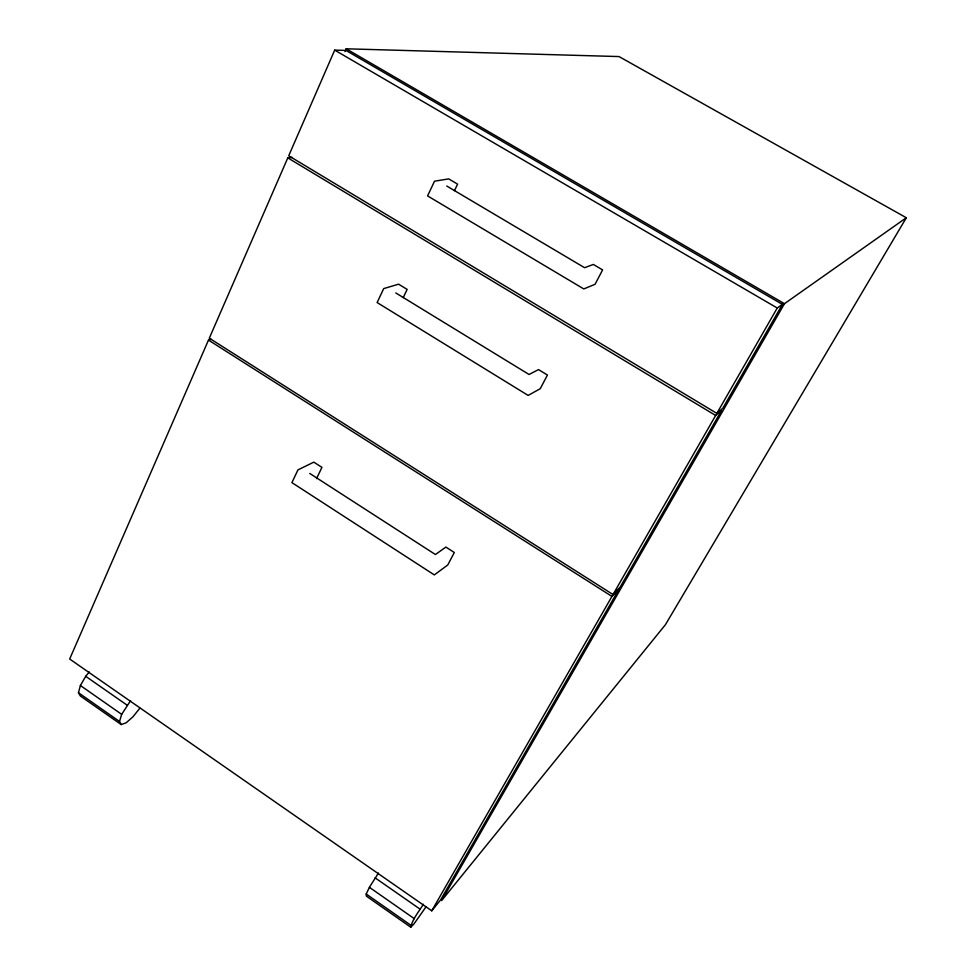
<?xml version="1.0" encoding="UTF-8"?>
<svg xmlns="http://www.w3.org/2000/svg" width="976" height="976" viewBox="0 0 976 976"><rect width="100%" height="100%" fill="white"/><g stroke="black" fill="none" stroke-linecap="round" stroke-linejoin="round"><path stroke-width="1.46" d="M378.444 873.044L369.404 887.318L366.207 894.016L366.378 896.139L410.762 927.2C412.665 918.758 418.911 911.657 423.34 904.252M139.861 708.186L132.931 716.835L126.099 722.838L121.183 724.558L80.325 695.973L78.446 692.728L80.398 685.53L85.693 676.319L89.28 671.976M121.183 724.558L119.536 721.484L121.671 714.347L130.577 700.683M211.194 339.282L208.486 340.087L69.674 659.02L431.746 910.815L440.64 899.872L619.089 588.943L611.94 596.409L431.746 910.815M292.153 157.404L287.798 157.868L209.315 338.184L613.026 594.53L620.163 587.088L721.606 410.335L715.664 415.459L613.026 594.53M334.695 50.118L288.713 155.782L716.848 413.385L722.777 408.285L782.41 304.39L345.931 50.423L334.695 50.118L777.25 308.013L782.41 304.39M344.955 51.594L346.175 48.8L619.028 56.571L906.326 217.746L665.425 624.701L441.664 900.543L784.448 303.707L906.326 217.746M316.553 478.606L321.934 467.358L313.821 462.136L297.948 469.895L291.922 482.62L434.332 574.913L447.777 564.958L454.316 552.501L445.886 547.072L435.43 554.527L309.758 473.445M403.234 297.619L407.163 289.408L398.574 284.175L383.714 288.603L377.114 302.548L528.138 395.414L540.265 388.692L547.438 375.04L538.508 369.587L529.065 374.491L395.78 292.934M454.45 190.686L457.585 184.135L448.716 178.889L434.527 181.194L427.573 195.895L583.782 288.933L595.055 284.297L602.607 269.913L593.371 264.447L584.587 267.705L446.74 186.013M716.848 413.385L777.25 308.013M425.841 907.082L413.909 924.016L410.762 927.2M346.175 48.8L784.448 303.707M287.798 157.868L715.664 415.459M208.486 340.087L611.94 596.409M85.693 676.319L127.026 705.087M375.113 877.851L420.058 909.144M80.398 685.53L121.671 714.347M369.404 887.318L414.275 918.648M78.446 692.728L119.536 721.484M366.207 894.016L410.872 925.26"/></g></svg>
